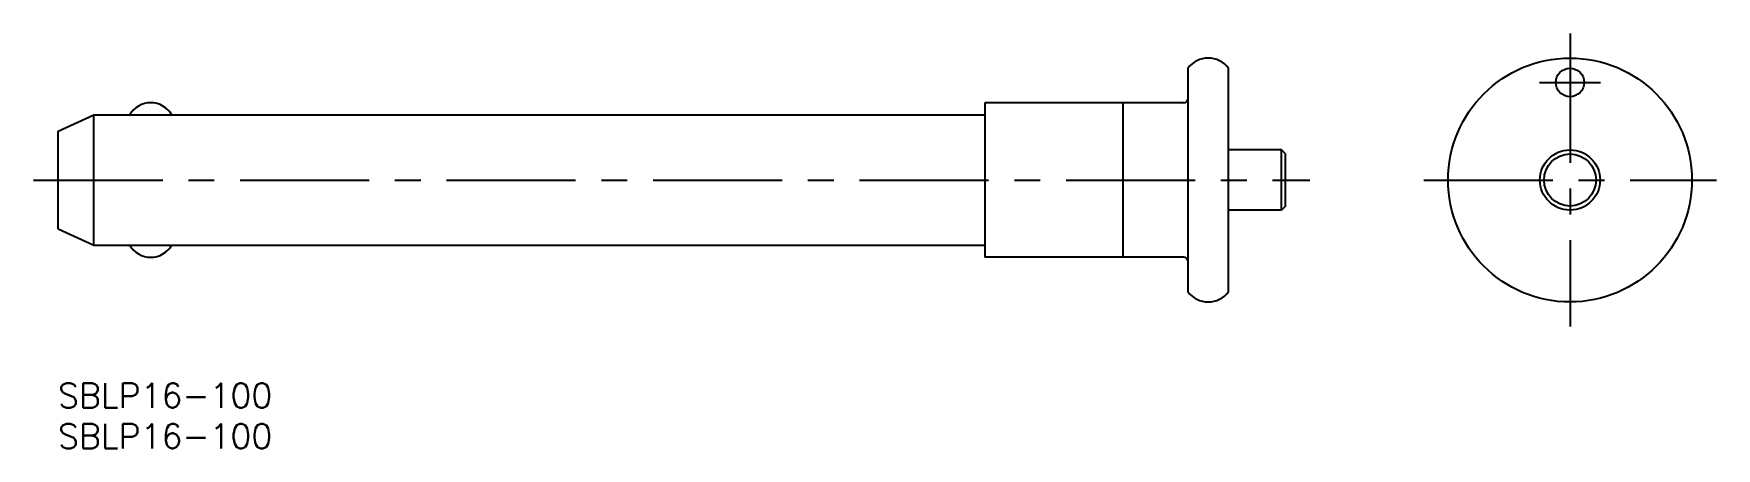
# Model space of a CAD drawing. Extents: x -3 to 204, y -8 to 43.
import ezdxf

# ---------------------------------------------------------------- set-up
doc = ezdxf.new("R2010")
doc.units = 0
doc.header["$LTSCALE"] = 0.5
doc.linetypes.add('CENTER', pattern=[50.8, 31.75, -6.35, 6.35, -6.35])
for name, color, linetype in [('MSM_CENTER', 1, 'CENTER'), ('MSM_CONTINUOUS', 7, 'CONTINUOUS'), ('MSM_PART_NUMBER', 7, 'CONTINUOUS')]:
    doc.layers.add(name, color=color, linetype=linetype)
doc.styles.get("Standard").update_dxf_attribs({"font": 'txt.shx', "height": 3, "bigfont": 'bigfont.shx'})

# ---------------------------------------------------------------- blocks, each defined once
blk = doc.blocks.new('*U10')
at = {"layer": 'MSM_PART_NUMBER'}
blk.add_text('SBLP16-100', height=3, dxfattribs=at).set_placement((0, -3))
blk = doc.blocks.new('*U11')
at = {"layer": 'MSM_PART_NUMBER'}
blk.add_text('SBLP16-100', height=3, dxfattribs=at).set_placement((0, -8))

msp = doc.modelspace()

# ---------------------------------------------------------------- linework, layer by layer
at = {"layer": 'MSM_CENTER'}
for p, q in [((186, 43), (186, 7)), ((182.25, 37), (189.75, 37)), ((-3, 25), (154, 25)), ((168, 25), (204, 25))]:
    msp.add_line(p, q, dxfattribs=at)
at = {"layer": 'MSM_CONTINUOUS'}
for p, q in [((139, 38.75), (139, 11.25)), ((144, 11.25), (144, 38.75)), ((138.5, 34.5), (114, 34.5)), ((114, 34.5), (114, 15.5)), ((131, 34.5), (131, 15.5)), ((0, 31), (4.4, 33)), ((4.4, 33), (114, 33)), ((4.4, 17), (4.4, 33)), ((0, 19), (0, 31)), ((150.5, 28.7), (144, 28.7)), ((151, 28.2), (150.5, 28.7)), ((150.5, 21.3), (150.5, 28.7)), ((151, 21.8), (151, 28.2)), ((150.5, 21.3), (144, 21.3)), ((151, 21.8), (150.5, 21.3)), ((0, 19), (4.4, 17)), ((4.4, 17), (114, 17)), ((138.5, 15.5), (114, 15.5))]:
    msp.add_line(p, q, dxfattribs=at)
for centre, radius in [((186, 25), 15), ((186, 37), 1.75), ((186, 25), 3.7), ((186, 25), 3.2)]:
    msp.add_circle(centre, radius, dxfattribs=at)
for centre, radius, start, end in [((141.5, 36.88), 3.12, 36.8455, 143.1545), ((11.4, 31.5), 3, 30, 150), ((138.5, 35), 0.5, 270, 0), ((11.4, 18.5), 3, 210, 330), ((138.5, 15), 0.5, 0, 90), ((141.5, 13.12), 3.12, 216.8455, 323.1545)]:
    msp.add_arc(centre, radius, start, end, dxfattribs=at)

# ---------------------------------------------------------------- block references
for name in ['*U10', '*U11']:
    msp.add_blockref(name, (0, 0), dxfattribs=at)

doc.saveas('drawing.dxf')
